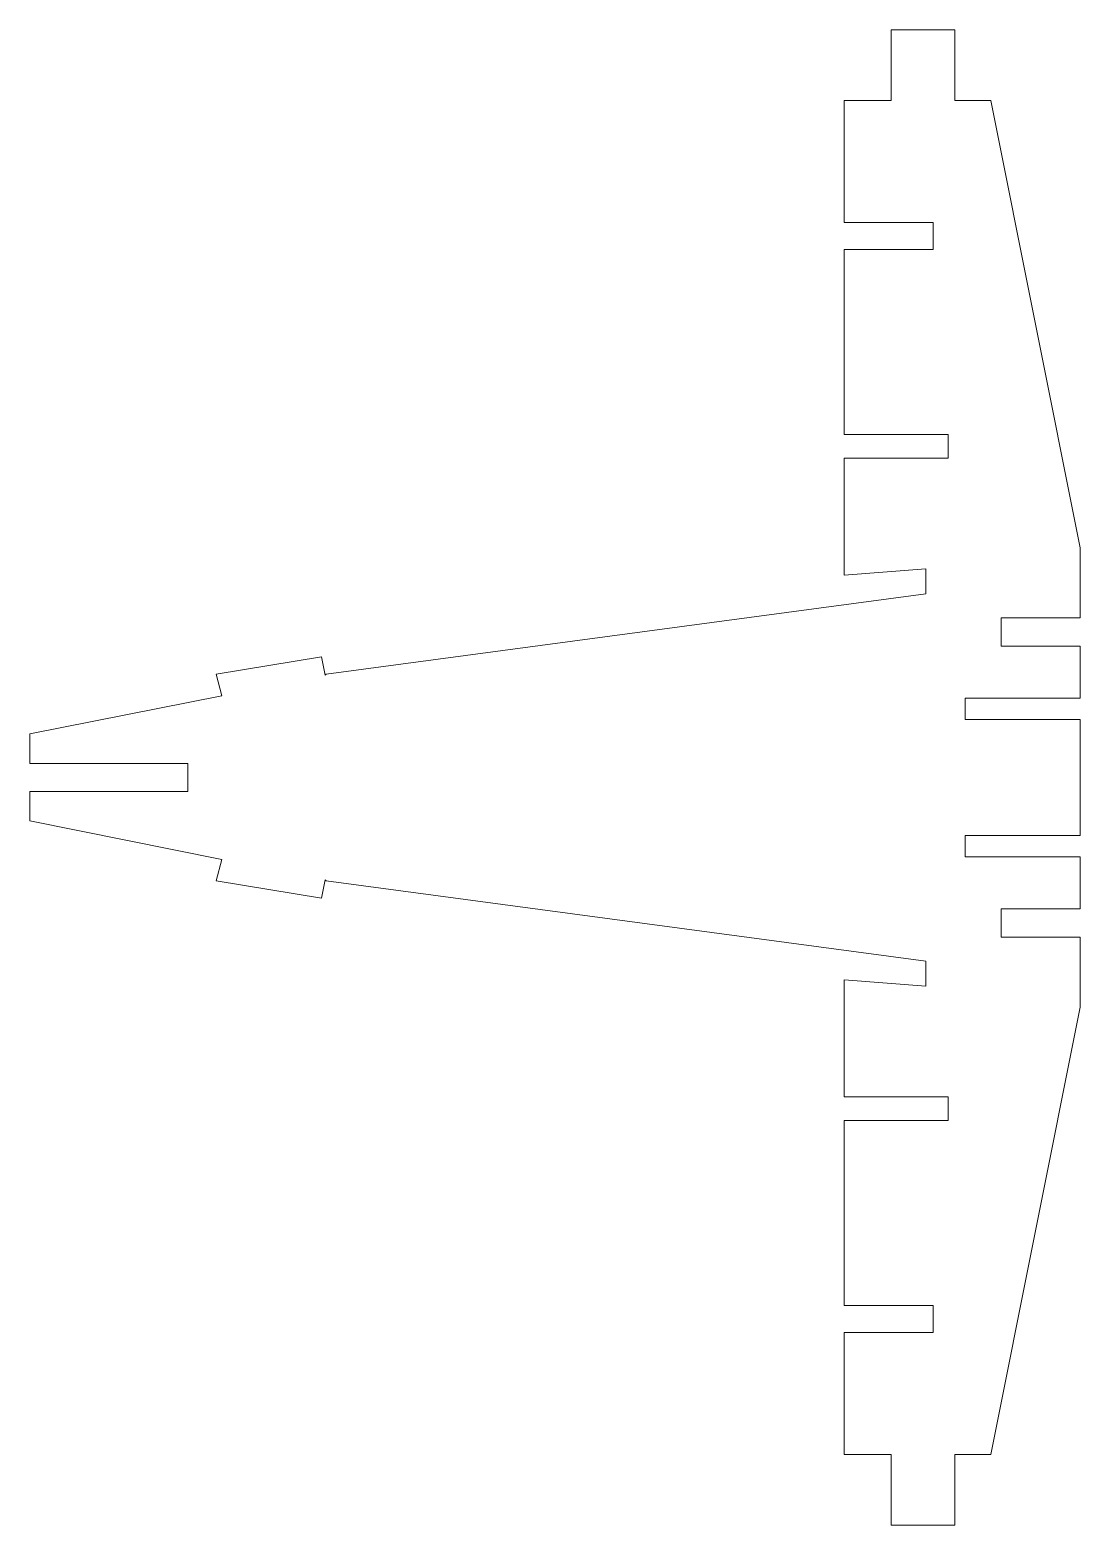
# Model space of a CAD drawing. Header units: millimetres. Extents: x 2854 to 2989, y 1365 to 1557.
import ezdxf

# ---------------------------------------------------------------- set-up
doc = ezdxf.new("R2010")
doc.units = ezdxf.units.MM

msp = doc.modelspace()

# ---------------------------------------------------------------- linework, layer by layer
at = {"lineweight": 20}
for points, knots in [([(2877.93, 1473.92), (2877.93, 1473.92), (2891.45, 1476.14), (2891.45, 1476.14), (2891.45, 1476.14), (2891.45, 1476.14), (2891.92, 1473.81), (2891.92, 1473.81), (2891.92, 1473.81), (2891.92, 1473.81), (2892.06, 1473.92), (2892.06, 1473.92), (2892.06, 1473.92), (2892.06, 1473.92), (2969.09, 1484.23), (2969.09, 1484.23), (2969.09, 1484.23), (2969.09, 1484.23), (2969.09, 1487.44), (2969.09, 1487.44), (2969.09, 1487.44), (2969.09, 1487.44), (2958.6, 1486.63), (2958.6, 1486.63), (2958.6, 1486.63), (2958.6, 1486.63), (2958.6, 1501.66), (2958.6, 1501.66), (2958.6, 1501.66), (2958.6, 1501.66), (2971.94, 1501.66), (2971.94, 1501.66), (2971.94, 1501.66), (2971.94, 1501.66), (2971.94, 1504.69), (2971.94, 1504.69), (2971.94, 1504.69), (2971.94, 1504.69), (2958.6, 1504.69), (2958.6, 1504.69), (2958.6, 1504.69), (2958.6, 1504.69), (2958.6, 1528.48), (2958.6, 1528.48), (2958.6, 1528.48), (2958.6, 1528.48), (2970.03, 1528.48), (2970.03, 1528.48), (2970.03, 1528.48), (2970.03, 1528.48), (2970.03, 1531.95), (2970.03, 1531.95), (2970.03, 1531.95), (2970.03, 1531.95), (2958.6, 1531.95), (2958.6, 1531.95), (2958.6, 1531.95), (2958.6, 1531.95), (2958.6, 1547.6), (2958.6, 1547.6), (2958.6, 1547.6), (2958.6, 1547.6), (2964.6, 1547.6), (2964.6, 1547.6), (2964.6, 1547.6), (2964.6, 1547.6), (2964.6, 1556.67), (2964.6, 1556.67), (2964.6, 1556.67), (2964.6, 1556.67), (2972.78, 1556.67), (2972.78, 1556.67), (2972.78, 1556.67), (2972.78, 1556.67), (2972.78, 1547.6), (2972.78, 1547.6), (2972.78, 1547.6), (2972.78, 1547.6), (2977.41, 1547.6), (2977.41, 1547.6), (2977.41, 1547.6), (2977.41, 1547.6), (2988.88, 1490.15), (2988.88, 1490.15), (2988.88, 1490.15), (2988.88, 1490.15), (2988.88, 1481.17), (2988.88, 1481.17), (2988.88, 1481.17), (2988.88, 1481.17), (2978.74, 1481.17), (2978.74, 1481.17), (2978.74, 1481.17), (2978.74, 1481.17), (2978.74, 1477.52), (2978.74, 1477.52), (2978.74, 1477.52), (2978.74, 1477.52), (2988.88, 1477.52), (2988.88, 1477.52), (2988.88, 1477.52), (2988.88, 1477.52), (2988.88, 1470.85), (2988.88, 1470.85), (2988.88, 1470.85), (2988.88, 1470.85), (2974.12, 1470.85), (2974.12, 1470.85), (2974.12, 1470.85), (2974.12, 1470.85), (2974.12, 1468.09), (2974.12, 1468.09), (2974.12, 1468.09), (2974.12, 1468.09), (2988.88, 1468.09), (2988.88, 1468.09)], [0, 0, 0, 0, 0.033333, 0.033333, 0.033333, 0.033333, 0.066667, 0.066667, 0.066667, 0.066667, 0.1, 0.1, 0.1, 0.1, 0.133333, 0.133333, 0.133333, 0.133333, 0.166667, 0.166667, 0.166667, 0.166667, 0.2, 0.2, 0.2, 0.2, 0.233333, 0.233333, 0.233333, 0.233333, 0.266667, 0.266667, 0.266667, 0.266667, 0.3, 0.3, 0.3, 0.3, 0.333333, 0.333333, 0.333333, 0.333333, 0.366667, 0.366667, 0.366667, 0.366667, 0.4, 0.4, 0.4, 0.4, 0.433333, 0.433333, 0.433333, 0.433333, 0.466667, 0.466667, 0.466667, 0.466667, 0.5, 0.5, 0.5, 0.5, 0.533333, 0.533333, 0.533333, 0.533333, 0.566667, 0.566667, 0.566667, 0.566667, 0.6, 0.6, 0.6, 0.6, 0.633333, 0.633333, 0.633333, 0.633333, 0.666667, 0.666667, 0.666667, 0.666667, 0.7, 0.7, 0.7, 0.7, 0.733333, 0.733333, 0.733333, 0.733333, 0.766667, 0.766667, 0.766667, 0.766667, 0.8, 0.8, 0.8, 0.8, 0.833333, 0.833333, 0.833333, 0.833333, 0.866667, 0.866667, 0.866667, 0.866667, 0.9, 0.9, 0.9, 0.9, 0.933333, 0.933333, 0.933333, 0.933333, 1, 1, 1, 1]), ([(2874.29, 1462.44), (2874.29, 1462.44), (2854.01, 1462.44), (2854.01, 1462.44), (2854.01, 1462.44), (2854.01, 1462.44), (2854.01, 1466.24), (2854.01, 1466.24), (2854.01, 1466.24), (2854.01, 1466.24), (2878.64, 1471.16), (2878.64, 1471.16), (2878.64, 1471.16), (2878.64, 1471.16), (2877.91, 1473.91), (2877.91, 1473.91), (2877.91, 1473.91), (2877.91, 1473.91), (2877.93, 1473.92), (2877.93, 1473.92)], [0, 0, 0, 0, 0.166667, 0.166667, 0.166667, 0.166667, 0.333333, 0.333333, 0.333333, 0.333333, 0.5, 0.5, 0.5, 0.5, 0.666667, 0.666667, 0.666667, 0.666667, 1, 1, 1, 1]), ([(2874.29, 1458.86), (2874.29, 1458.86), (2854.01, 1458.86), (2854.01, 1458.86), (2854.01, 1458.86), (2854.01, 1458.86), (2854.01, 1455.07), (2854.01, 1455.07), (2854.01, 1455.07), (2854.01, 1455.07), (2878.64, 1450.14), (2878.64, 1450.14), (2878.64, 1450.14), (2878.64, 1450.14), (2877.91, 1447.39), (2877.91, 1447.39), (2877.91, 1447.39), (2877.91, 1447.39), (2877.93, 1447.39), (2877.93, 1447.39)], [0, 0, 0, 0, 0.166667, 0.166667, 0.166667, 0.166667, 0.333333, 0.333333, 0.333333, 0.333333, 0.5, 0.5, 0.5, 0.5, 0.666667, 0.666667, 0.666667, 0.666667, 1, 1, 1, 1]), ([(2877.93, 1447.39), (2877.93, 1447.39), (2891.45, 1445.16), (2891.45, 1445.16), (2891.45, 1445.16), (2891.45, 1445.16), (2891.92, 1447.49), (2891.92, 1447.49), (2891.92, 1447.49), (2891.92, 1447.49), (2892.06, 1447.39), (2892.06, 1447.39), (2892.06, 1447.39), (2892.06, 1447.39), (2969.09, 1437.07), (2969.09, 1437.07), (2969.09, 1437.07), (2969.09, 1437.07), (2969.09, 1433.87), (2969.09, 1433.87), (2969.09, 1433.87), (2969.09, 1433.87), (2958.6, 1434.67), (2958.6, 1434.67), (2958.6, 1434.67), (2958.6, 1434.67), (2958.6, 1419.64), (2958.6, 1419.64), (2958.6, 1419.64), (2958.6, 1419.64), (2971.94, 1419.64), (2971.94, 1419.64), (2971.94, 1419.64), (2971.94, 1419.64), (2971.94, 1416.61), (2971.94, 1416.61), (2971.94, 1416.61), (2971.94, 1416.61), (2958.6, 1416.61), (2958.6, 1416.61), (2958.6, 1416.61), (2958.6, 1416.61), (2958.6, 1392.82), (2958.6, 1392.82), (2958.6, 1392.82), (2958.6, 1392.82), (2970.03, 1392.82), (2970.03, 1392.82), (2970.03, 1392.82), (2970.03, 1392.82), (2970.03, 1389.36), (2970.03, 1389.36), (2970.03, 1389.36), (2970.03, 1389.36), (2958.6, 1389.36), (2958.6, 1389.36), (2958.6, 1389.36), (2958.6, 1389.36), (2958.6, 1373.7), (2958.6, 1373.7), (2958.6, 1373.7), (2958.6, 1373.7), (2964.6, 1373.7), (2964.6, 1373.7), (2964.6, 1373.7), (2964.6, 1373.7), (2964.6, 1364.63), (2964.6, 1364.63), (2964.6, 1364.63), (2964.6, 1364.63), (2972.78, 1364.63), (2972.78, 1364.63), (2972.78, 1364.63), (2972.78, 1364.63), (2972.78, 1373.7), (2972.78, 1373.7), (2972.78, 1373.7), (2972.78, 1373.7), (2977.41, 1373.7), (2977.41, 1373.7), (2977.41, 1373.7), (2977.41, 1373.7), (2988.88, 1431.15), (2988.88, 1431.15), (2988.88, 1431.15), (2988.88, 1431.15), (2988.88, 1440.14), (2988.88, 1440.14), (2988.88, 1440.14), (2988.88, 1440.14), (2978.74, 1440.14), (2978.74, 1440.14), (2978.74, 1440.14), (2978.74, 1440.14), (2978.74, 1443.78), (2978.74, 1443.78), (2978.74, 1443.78), (2978.74, 1443.78), (2988.88, 1443.78), (2988.88, 1443.78), (2988.88, 1443.78), (2988.88, 1443.78), (2988.88, 1450.45), (2988.88, 1450.45), (2988.88, 1450.45), (2988.88, 1450.45), (2974.12, 1450.45), (2974.12, 1450.45), (2974.12, 1450.45), (2974.12, 1450.45), (2974.12, 1453.21), (2974.12, 1453.21), (2974.12, 1453.21), (2974.12, 1453.21), (2988.88, 1453.21), (2988.88, 1453.21)], [0, 0, 0, 0, 0.033333, 0.033333, 0.033333, 0.033333, 0.066667, 0.066667, 0.066667, 0.066667, 0.1, 0.1, 0.1, 0.1, 0.133333, 0.133333, 0.133333, 0.133333, 0.166667, 0.166667, 0.166667, 0.166667, 0.2, 0.2, 0.2, 0.2, 0.233333, 0.233333, 0.233333, 0.233333, 0.266667, 0.266667, 0.266667, 0.266667, 0.3, 0.3, 0.3, 0.3, 0.333333, 0.333333, 0.333333, 0.333333, 0.366667, 0.366667, 0.366667, 0.366667, 0.4, 0.4, 0.4, 0.4, 0.433333, 0.433333, 0.433333, 0.433333, 0.466667, 0.466667, 0.466667, 0.466667, 0.5, 0.5, 0.5, 0.5, 0.533333, 0.533333, 0.533333, 0.533333, 0.566667, 0.566667, 0.566667, 0.566667, 0.6, 0.6, 0.6, 0.6, 0.633333, 0.633333, 0.633333, 0.633333, 0.666667, 0.666667, 0.666667, 0.666667, 0.7, 0.7, 0.7, 0.7, 0.733333, 0.733333, 0.733333, 0.733333, 0.766667, 0.766667, 0.766667, 0.766667, 0.8, 0.8, 0.8, 0.8, 0.833333, 0.833333, 0.833333, 0.833333, 0.866667, 0.866667, 0.866667, 0.866667, 0.9, 0.9, 0.9, 0.9, 0.933333, 0.933333, 0.933333, 0.933333, 1, 1, 1, 1])]:
    msp.add_open_spline(points, degree=3, knots=knots, dxfattribs=at)
for points in [[(2988.88, 1468.09), (2988.88, 1468.09), (2988.88, 1453.21), (2988.88, 1453.21)], [(2874.29, 1462.44), (2874.29, 1462.44), (2874.29, 1458.86), (2874.29, 1458.86)]]:
    msp.add_open_spline(points, degree=3, dxfattribs=at)

doc.saveas('drawing.dxf')
